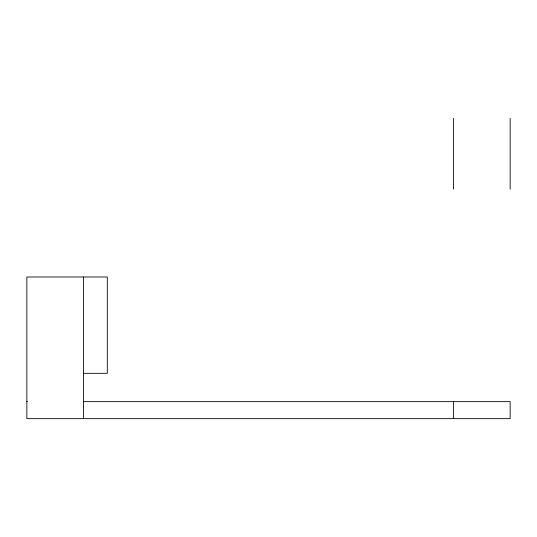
<?xml version="1.0" encoding="UTF-8"?>
<svg xmlns="http://www.w3.org/2000/svg" width="537" height="537" viewBox="0 0 537 537"><rect width="100%" height="100%" fill="white"/><g stroke="black" fill="none" stroke-linecap="round" stroke-linejoin="round"><path stroke-width="0.81" d="M83.51 373.316L107.306 373.316L107.306 276.998L26.85 276.998L26.85 418.645L510.15 418.645L510.15 401.649L83.51 401.649M26.85 401.649L27.333 401.649M510.15 118.355L510.15 189.178M453.49 118.355L453.49 189.178M453.49 401.649L453.49 418.645M83.51 276.998L83.51 418.645"/></g></svg>
